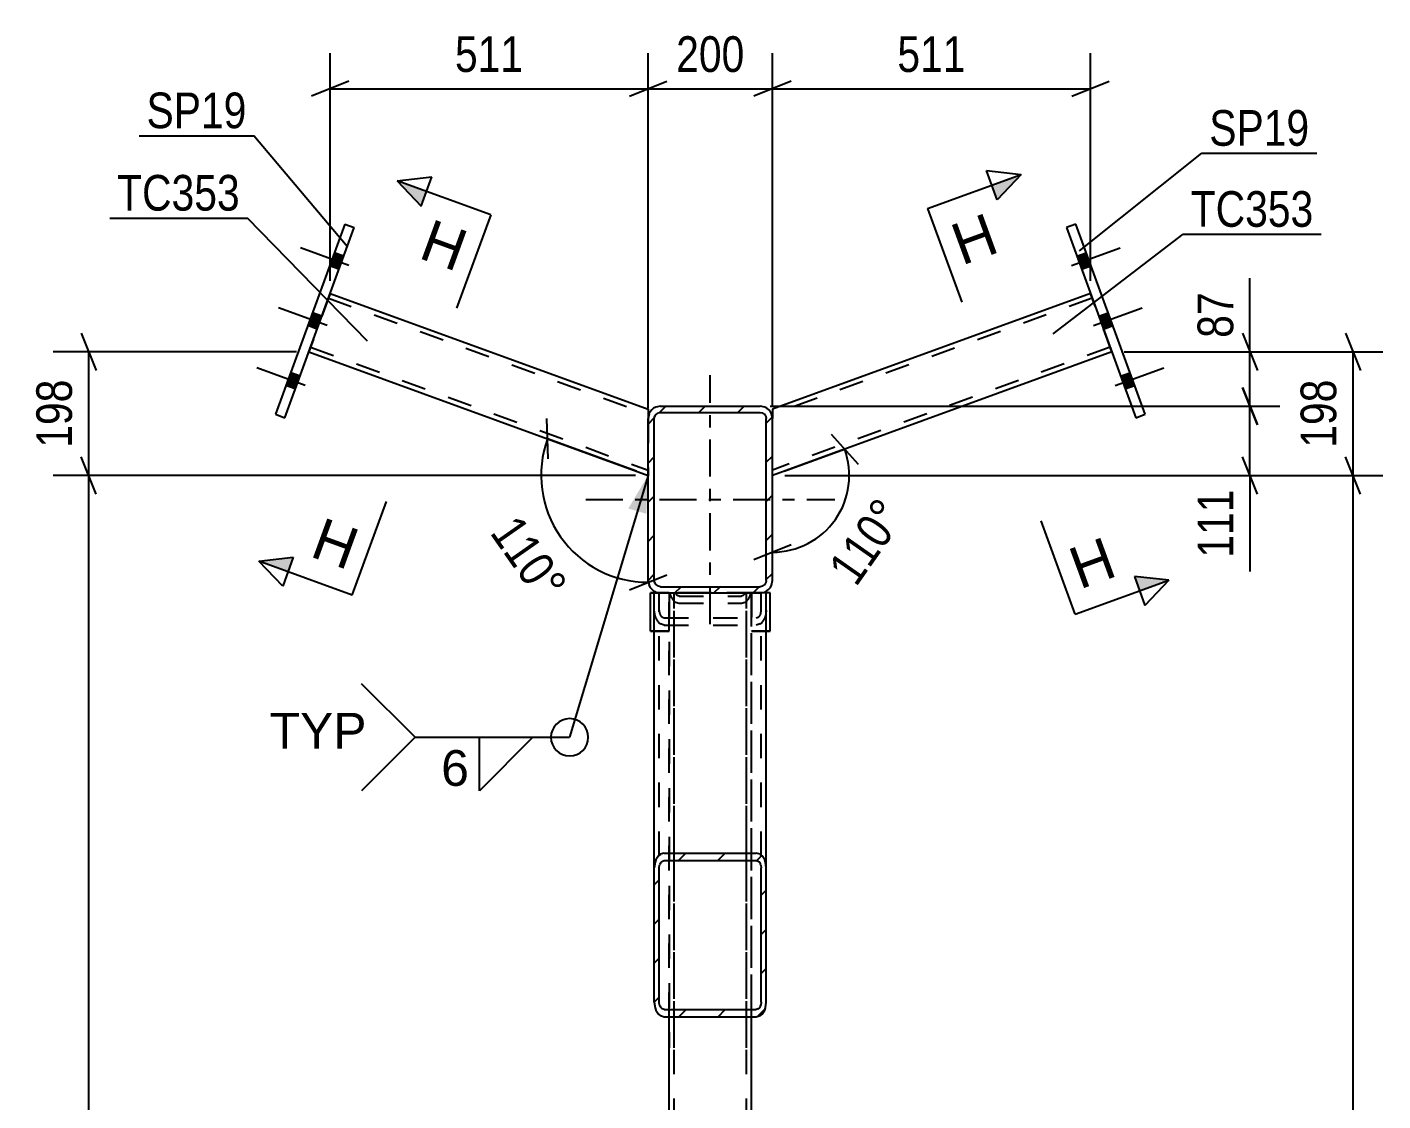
# Model space of a CAD drawing. Header units: millimetres. Extents: x 0 to 1189, y 0 to 841.
# Drawn here: x 331.2 to 440.1, y 203.5 to 289.8 of the extents above; entities that cross this region are included whole.
import ezdxf

# ---------------------------------------------------------------- set-up
doc = ezdxf.new("R2010")
doc.units = ezdxf.units.MM
doc.linetypes.add('DXK_LINE_DOT2', pattern=[3.9198, 1.9599, -1.9599])
doc.linetypes.add('DXK_LINE_DOT3', pattern=[5.9187, 2.979, -0.9799, 0.9799, -0.9799])
doc.styles.add('Arial', font='ARIAL.TTF', dxfattribs={"height": 0.2})
doc.styles.add('Arial Narrow', font='ARIALN.TTF', dxfattribs={"height": 0.2})

# ---------------------------------------------------------------- blocks, each defined once
blk = doc.blocks.new('Part-761548908-1648 - 1581')
at = {"color": 2, "linetype": 'Continuous'}
for p, q in [((356.67, 273.94), (351.11, 258.67)), ((351.87, 258.39), (357.42, 273.66)), ((356.67, 273.94), (357.42, 273.66)), ((351.11, 258.67), (351.87, 258.39))]:
    blk.add_line(p, q, dxfattribs=at)
blk = doc.blocks.new('Part-761548908-1721 - 1581')
at = {"color": 7, "linetype": 'DXK_LINE_DOT2'}
for p, q in [((382.74, 244.32), (389.34, 244.32)), ((382.74, 210.27), (382.74, 244.32)), ((383.14, 99.82), (383.14, 244.32)), ((388.94, 99.82), (388.94, 244.32)), ((389.34, 210.27), (389.34, 244.32)), ((382.74, 99.82), (382.74, 133.86)), ((389.34, 99.82), (389.34, 133.86)), ((389.34, 99.82), (382.74, 99.82))]:
    blk.add_line(p, q, dxfattribs=at)
at = {"color": 2, "linetype": 'Continuous'}
for p, q in [((382.74, 133.86), (382.74, 210.27)), ((389.34, 133.86), (389.34, 210.27))]:
    blk.add_line(p, q, dxfattribs=at)
blk = doc.blocks.new('Bolt-761548908-1595 - 1581')
at = {"linetype": 'Continuous'}
for points in [[(356.21, 270.33), (356.59, 271.36), (355.83, 271.64), (355.46, 270.6)], [(356.21, 270.33), (356.59, 271.36), (355.83, 271.64), (355.46, 270.6)], [(356.21, 270.33), (356.59, 271.36), (355.83, 271.64), (355.46, 270.6)], [(354.46, 265.51), (354.83, 266.55), (354.08, 266.82), (353.71, 265.79)], [(354.46, 265.51), (354.83, 266.55), (354.08, 266.82), (353.71, 265.79)], [(352.7, 260.7), (353.08, 261.73), (352.33, 262), (351.95, 260.97)], [(352.7, 260.7), (353.08, 261.73), (352.33, 262), (351.95, 260.97)], [(352.7, 260.7), (353.08, 261.73), (352.33, 262), (351.95, 260.97)]]:
    blk.add_hatch(color=1, dxfattribs=at).paths.add_polyline_path(points)
at = {"color": 1, "linetype": 'Continuous'}
for p, q in [((357.01, 270.62), (353.11, 272.04)), ((357.01, 270.62), (353.11, 272.04)), ((357.01, 270.62), (353.11, 272.04)), ((356.59, 271.36), (355.83, 271.64)), ((356.59, 271.36), (355.83, 271.64)), ((356.59, 271.36), (355.83, 271.64)), ((356.21, 270.33), (355.46, 270.6)), ((356.21, 270.33), (355.46, 270.6)), ((356.21, 270.33), (355.46, 270.6)), ((355.26, 265.81), (351.36, 267.23)), ((355.26, 265.81), (351.36, 267.23)), ((354.46, 265.51), (353.71, 265.79)), ((354.46, 265.51), (353.71, 265.79)), ((354.83, 266.55), (354.08, 266.82)), ((354.83, 266.55), (354.08, 266.82)), ((353.5, 260.99), (349.6, 262.41)), ((353.5, 260.99), (349.6, 262.41)), ((353.5, 260.99), (349.6, 262.41)), ((353.08, 261.73), (352.33, 262)), ((353.08, 261.73), (352.33, 262)), ((353.08, 261.73), (352.33, 262)), ((352.7, 260.7), (351.95, 260.97)), ((352.7, 260.7), (351.95, 260.97)), ((352.7, 260.7), (351.95, 260.97))]:
    blk.add_line(p, q, dxfattribs=at)
blk = doc.blocks.new('Bolt-761548908-1596 - 1581')
at = {"linetype": 'Continuous'}
for points in [[(415.5, 271.36), (415.87, 270.33), (416.62, 270.6), (416.25, 271.64)], [(415.5, 271.36), (415.87, 270.33), (416.62, 270.6), (416.25, 271.64)], [(415.5, 271.36), (415.87, 270.33), (416.62, 270.6), (416.25, 271.64)], [(417.25, 266.55), (417.63, 265.51), (418.38, 265.79), (418, 266.82)], [(417.25, 266.55), (417.63, 265.51), (418.38, 265.79), (418, 266.82)], [(419, 261.73), (419.38, 260.7), (420.13, 260.97), (419.75, 262)], [(419, 261.73), (419.38, 260.7), (420.13, 260.97), (419.75, 262)], [(419, 261.73), (419.38, 260.7), (420.13, 260.97), (419.75, 262)]]:
    blk.add_hatch(color=1, dxfattribs=at).paths.add_polyline_path(points)
at = {"color": 1, "linetype": 'Continuous'}
for p, q in [((415.07, 270.62), (418.97, 272.04)), ((415.07, 270.62), (418.97, 272.04)), ((415.07, 270.62), (418.97, 272.04)), ((415.5, 271.36), (416.25, 271.64)), ((415.5, 271.36), (416.25, 271.64)), ((415.5, 271.36), (416.25, 271.64)), ((415.87, 270.33), (416.62, 270.6)), ((415.87, 270.33), (416.62, 270.6)), ((415.87, 270.33), (416.62, 270.6)), ((416.83, 265.81), (420.73, 267.23)), ((416.83, 265.81), (420.73, 267.23)), ((417.25, 266.55), (418, 266.82)), ((417.25, 266.55), (418, 266.82)), ((417.63, 265.51), (418.38, 265.79)), ((417.63, 265.51), (418.38, 265.79)), ((418.58, 260.99), (422.48, 262.41)), ((418.58, 260.99), (422.48, 262.41)), ((418.58, 260.99), (422.48, 262.41)), ((419, 261.73), (419.75, 262)), ((419, 261.73), (419.75, 262)), ((419, 261.73), (419.75, 262)), ((419.38, 260.7), (420.13, 260.97)), ((419.38, 260.7), (420.13, 260.97)), ((419.38, 260.7), (420.13, 260.97))]:
    blk.add_line(p, q, dxfattribs=at)
blk = doc.blocks.new('Part-761548908-1612 - 1581')
at = {"linetype": 'Continuous'}
h = blk.add_hatch(dxfattribs=at)
h.set_pattern_fill('', scale=0.7, style=0, pattern_type=0)
h.set_pattern_definition([(45, (381.0414, 245.3153), (-1.57154, 1.57154), [])])
h.paths.add_polyline_path([(381.04, 258.32), (381.04, 245.32), (381.12, 244.93), (381.33, 244.61), (381.66, 244.39), (382.04, 244.32), (390.04, 244.32), (390.42, 244.39), (390.75, 244.61), (390.97, 244.93), (391.04, 245.32), (391.04, 258.32), (390.97, 258.7), (390.75, 259.02), (390.42, 259.24), (390.04, 259.32), (382.04, 259.32), (381.66, 259.24), (381.33, 259.02), (381.12, 258.7)])
h.paths.add_polyline_path([(381.69, 258.67), (381.85, 258.78), (382.04, 258.82), (390.04, 258.82), (390.23, 258.78), (390.39, 258.67), (390.5, 258.51), (390.54, 258.32), (390.54, 245.32), (390.5, 245.12), (390.39, 244.96), (390.23, 244.85), (390.04, 244.82), (382.04, 244.82), (381.85, 244.85), (381.69, 244.96), (381.58, 245.12), (381.54, 245.32), (381.54, 258.32), (381.58, 258.51)])
at = {"color": 7, "linetype": 'DXK_LINE_DOT3'}
for p, q in [((386.04, 241.82), (386.04, 261.82)), ((376.04, 251.82), (396.04, 251.82))]:
    blk.add_line(p, q, dxfattribs=at)
at = {"color": 2, "linetype": 'Continuous'}
for p, q in [((382.04, 259.32), (381.66, 259.24)), ((382.04, 259.32), (390.04, 259.32)), ((390.42, 259.24), (390.04, 259.32)), ((381.12, 258.7), (381.04, 258.32)), ((381.04, 245.32), (381.04, 258.32)), ((381.54, 258.32), (381.58, 258.51)), ((381.54, 245.32), (381.54, 258.32)), ((381.85, 258.78), (382.04, 258.82)), ((382.04, 258.82), (390.04, 258.82)), ((390.04, 258.82), (390.23, 258.78)), ((390.5, 258.51), (390.54, 258.32)), ((390.54, 245.32), (390.54, 258.32)), ((391.04, 258.32), (390.97, 258.7)), ((391.04, 245.32), (391.04, 258.32)), ((381.04, 245.32), (381.12, 244.93)), ((381.58, 245.12), (381.54, 245.32)), ((390.54, 245.32), (390.5, 245.12)), ((390.97, 244.93), (391.04, 245.32)), ((381.66, 244.39), (382.04, 244.32)), ((382.04, 244.82), (381.85, 244.85)), ((382.04, 244.82), (390.04, 244.82)), ((382.04, 244.32), (390.04, 244.32)), ((390.23, 244.85), (390.04, 244.82)), ((390.04, 244.32), (390.42, 244.39))]:
    blk.add_line(p, q, dxfattribs=at)
for centre, radius, start, end in [((382.04, 258.32), 1, 112.5, 157.5), ((390.04, 258.32), 1, 22.5, 67.5), ((382.04, 258.32), 0.5, 112.5, 157.5), ((390.04, 258.32), 0.5, 22.5, 67.5), ((382.04, 245.32), 0.5, 202.5, 247.5), ((390.04, 245.32), 0.5, 292.5, 337.5), ((382.04, 245.32), 1, 202.5, 247.5), ((390.04, 245.32), 1, 292.5, 337.5)]:
    blk.add_arc(centre, radius, start, end, dxfattribs=at)
blk = doc.blocks.new('Part-761548908-1619 - 1581')
at = {"color": 7, "linetype": 'DXK_LINE_DOT2'}
for p, q in [((390.84, 244.32), (389.34, 244.32)), ((389.34, 244.32), (389.34, 244.32)), ((390.54, 244.32), (389.34, 244.32)), ((389.34, 244.32), (389.34, 241.24)), ((389.34, 241.24), (390.84, 241.24)), ((390.54, 241.24), (389.34, 241.24)), ((390.84, 241.24), (390.84, 241.24))]:
    blk.add_line(p, q, dxfattribs=at)
at = {"color": 2, "linetype": 'Continuous'}
for p, q in [((390.84, 244.32), (390.54, 244.32)), ((390.84, 244.32), (390.84, 244.32)), ((390.84, 241.24), (390.84, 244.32)), ((390.84, 241.24), (390.54, 241.24))]:
    blk.add_line(p, q, dxfattribs=at)
blk = doc.blocks.new('Part-761548908-1620 - 1581')
at = {"color": 2, "linetype": 'Continuous'}
for p, q in [((381.24, 244.32), (381.24, 244.32)), ((381.24, 244.32), (381.54, 244.32)), ((381.24, 241.24), (381.24, 244.32)), ((381.24, 241.24), (381.54, 241.24))]:
    blk.add_line(p, q, dxfattribs=at)
at = {"color": 7, "linetype": 'DXK_LINE_DOT2'}
for p, q in [((382.74, 244.32), (381.24, 244.32)), ((381.54, 244.32), (382.74, 244.32)), ((382.74, 244.32), (382.74, 244.32)), ((382.74, 241.24), (382.74, 244.32)), ((381.24, 241.24), (381.24, 241.24)), ((382.74, 241.24), (381.24, 241.24)), ((381.54, 241.24), (382.74, 241.24))]:
    blk.add_line(p, q, dxfattribs=at)
blk = doc.blocks.new('Part-761548908-1653 - 1581')
at = {"color": 2, "linetype": 'Continuous'}
for p, q in [((415.41, 273.94), (414.66, 273.66)), ((414.66, 273.66), (420.22, 258.39)), ((420.97, 258.67), (415.41, 273.94)), ((420.22, 258.39), (420.97, 258.67))]:
    blk.add_line(p, q, dxfattribs=at)
blk = doc.blocks.new('Part-761548908-1673 - 1581')
at = {"color": 2, "linetype": 'Continuous'}
for p, q in [((416.58, 268.38), (391.04, 259.08)), ((418.29, 263.68), (391.04, 253.76)), ((391.04, 259.08), (391.04, 258.32))]:
    blk.add_line(p, q, dxfattribs=at)
at = {"color": 7, "linetype": 'DXK_LINE_DOT2'}
for p, q in [((416.72, 268), (391.04, 258.66)), ((418.29, 263.68), (416.58, 268.38)), ((418.16, 264.06), (391.04, 254.19)), ((391.04, 259.08), (391.04, 258.83)), ((391.04, 253.76), (391.04, 258.32))]:
    blk.add_line(p, q, dxfattribs=at)
blk = doc.blocks.new('Part-761548908-1706 - 1581')
at = {"color": 7, "linetype": 'DXK_LINE_DOT2'}
for p, q in [((355.5, 268.38), (353.79, 263.68)), ((355.36, 268), (381.04, 258.66)), ((353.93, 264.06), (381.04, 254.19)), ((381.04, 258.32), (381.04, 253.76))]:
    blk.add_line(p, q, dxfattribs=at)
at = {"color": 2, "linetype": 'Continuous'}
for p, q in [((355.5, 268.38), (381.04, 259.08)), ((353.79, 263.68), (381.04, 253.76)), ((381.04, 259.08), (381.04, 258.32))]:
    blk.add_line(p, q, dxfattribs=at)
blk = doc.blocks.new('Part-761548908-1727 - 1581')
at = {"linetype": 'Continuous'}
h = blk.add_hatch(dxfattribs=at)
h.set_pattern_fill('', scale=0.7, style=0, pattern_type=0)
h.set_pattern_definition([(45, (381.5414, 211.4358), (-1.57154, 1.57154), [])])
h.paths.add_polyline_path([(381.54, 222.24), (381.54, 211.44), (381.6, 210.99), (381.78, 210.61), (382.04, 210.36), (382.34, 210.27), (389.74, 210.27), (390.05, 210.36), (390.31, 210.61), (390.48, 210.99), (390.54, 211.44), (390.54, 222.24), (390.48, 222.68), (390.31, 223.06), (390.05, 223.32), (389.74, 223.41), (382.34, 223.41), (382.04, 223.32), (381.78, 223.06), (381.6, 222.68)])
h.paths.add_polyline_path([(382.06, 222.65), (382.19, 222.78), (382.34, 222.82), (389.74, 222.82), (389.89, 222.78), (390.02, 222.65), (390.11, 222.46), (390.14, 222.24), (390.14, 211.44), (390.11, 211.21), (390.02, 211.02), (389.89, 210.9), (389.74, 210.85), (382.34, 210.85), (382.19, 210.9), (382.06, 211.02), (381.97, 211.21), (381.94, 211.44), (381.94, 222.24), (381.97, 222.46)])
at = {"color": 2, "linetype": 'Continuous'}
for p, q in [((381.54, 244.32), (382.04, 244.32)), ((381.54, 222.24), (381.54, 244.32)), ((390.05, 244.32), (390.04, 244.32)), ((390.31, 244.32), (390.05, 244.32)), ((390.54, 244.32), (390.31, 244.32)), ((390.54, 222.24), (390.54, 244.32)), ((382.34, 223.41), (382.04, 223.32)), ((382.34, 223.41), (389.74, 223.41)), ((390.05, 223.32), (389.74, 223.41)), ((381.6, 222.68), (381.54, 222.24)), ((381.54, 211.44), (381.54, 222.24)), ((381.94, 222.24), (381.97, 222.46)), ((381.94, 211.44), (381.94, 222.24)), ((382.19, 222.78), (382.34, 222.82)), ((382.34, 222.82), (389.74, 222.82)), ((389.74, 222.82), (389.89, 222.78)), ((390.11, 222.46), (390.14, 222.24)), ((390.14, 211.44), (390.14, 222.24)), ((390.54, 222.24), (390.48, 222.68)), ((390.54, 211.44), (390.54, 222.24)), ((381.54, 211.44), (381.6, 210.99)), ((381.97, 211.21), (381.94, 211.44)), ((390.14, 211.44), (390.11, 211.21)), ((390.48, 210.99), (390.54, 211.44)), ((382.04, 210.36), (382.34, 210.27)), ((382.34, 210.85), (382.19, 210.9)), ((382.34, 210.85), (389.74, 210.85)), ((382.34, 210.27), (389.74, 210.27)), ((389.89, 210.9), (389.74, 210.85)), ((389.74, 210.27), (390.05, 210.36))]:
    blk.add_line(p, q, dxfattribs=at)
at = {"color": 7, "linetype": 'DXK_LINE_DOT2'}
for p, q in [((381.94, 211.44), (381.94, 244.32)), ((390.05, 244.32), (382.04, 244.32)), ((390.14, 211.44), (390.14, 244.32)), ((381.6, 242.46), (381.54, 242.91)), ((381.94, 242.91), (381.97, 242.68)), ((390.11, 242.68), (390.14, 242.91)), ((390.54, 242.91), (390.48, 242.46)), ((382.34, 241.74), (382.04, 241.83)), ((382.19, 242.37), (382.34, 242.32)), ((382.34, 242.32), (389.74, 242.32)), ((389.74, 242.32), (389.89, 242.37)), ((390.05, 241.83), (389.74, 241.74)), ((382.34, 241.74), (389.74, 241.74)), ((381.54, 211.44), (381.54, 222.24)), ((390.54, 211.44), (390.54, 222.24))]:
    blk.add_line(p, q, dxfattribs=at)
for centre, radius, start, end in [((382.64, 242.7), 1.06, 193.2949, 235.5336), ((382.49, 242.8), 0.532, 193.2949, 235.5336), ((389.59, 242.8), 0.532, 304.4664, 346.7051), ((389.45, 242.7), 1.06, 304.4664, 346.7051)]:
    blk.add_arc(centre, radius, start, end, dxfattribs=at)
at = {"color": 2, "linetype": 'Continuous'}
for centre, radius, start, end in [((382.64, 222.44), 1.06, 124.4664, 166.7051), ((389.45, 222.44), 1.06, 13.2949, 55.5336), ((382.49, 222.34), 0.532, 124.4664, 166.7051), ((389.59, 222.34), 0.532, 13.2949, 55.5336), ((382.64, 211.23), 1.06, 193.2949, 235.5336), ((382.49, 211.33), 0.532, 193.2949, 235.5336), ((389.59, 211.33), 0.532, 304.4664, 346.7051), ((389.45, 211.23), 1.06, 304.4664, 346.7051)]:
    blk.add_arc(centre, radius, start, end, dxfattribs=at)
blk = doc.blocks.new('Part-761548908-1730 - 1581')
at = {"color": 7, "linetype": 'DXK_LINE_DOT2'}
for p, q in [((389.34, 244.32), (382.74, 244.32)), ((382.74, 244.32), (382.74, 207.78)), ((382.79, 244.32), (382.8, 244.21)), ((383.14, 207.78), (383.14, 244.32)), ((383.26, 244.24), (383.23, 244.32)), ((383.39, 244.12), (383.26, 244.24)), ((383.54, 244.07), (383.39, 244.12)), ((383.54, 244.07), (388.54, 244.07)), ((388.69, 244.12), (388.54, 244.07)), ((388.82, 244.24), (388.69, 244.12)), ((388.86, 244.32), (388.82, 244.24)), ((388.94, 207.78), (388.94, 244.32)), ((389.28, 244.21), (389.29, 244.32)), ((389.34, 207.78), (389.34, 244.32)), ((383.24, 243.58), (383.54, 243.49)), ((383.54, 243.49), (388.54, 243.49)), ((388.54, 243.49), (388.85, 243.58))]:
    blk.add_line(p, q, dxfattribs=at)
for centre, start, end in [((383.84, 244.45), 193.2951, 235.5338), ((388.25, 244.45), 304.4662, 346.7049)]:
    blk.add_arc(centre, 1.06, start, end, dxfattribs=at)
blk = doc.blocks.new('AngleDimension-761548908-25133 - 1581')
at = {"color": 7, "linetype": 'Continuous'}
for p, q in [((373.02, 255.09), (372.91, 258.32)), ((380.1, 254.1), (372.96, 256.7)), ((372.96, 256.7), (381.04, 253.76)), ((381.04, 245.17), (381.04, 253.76)), ((379.54, 244.57), (382.54, 245.77))]:
    blk.add_line(p, q, dxfattribs=at)
blk.add_arc((381.04, 253.76), 8.59, 160.0001, 270, dxfattribs=at)
at = {"color": 0}
blk.add_wipeout([(372.2, 242.51), (375.64, 244.92), (370.89, 251.71), (367.45, 249.3)], dxfattribs=at)
at = {"color": 3, "style": 'Arial Narrow'}
blk.add_text('110°', height=2.863, rotation=-54.9982, dxfattribs=at).set_placement((368.28, 249.15))
blk = doc.blocks.new('StraightDimension-761548908-1853 - 1581')
at = {"color": 7, "linetype": 'Continuous'}
for p, q in [((336.71, 252.26), (335.51, 255.26)), ((380.04, 253.76), (333.26, 253.76)), ((336.11, 90.62), (336.11, 253.76)), ((335.51, 92.12), (336.71, 89.12)), ((365.95, 90.62), (333.26, 90.62))]:
    blk.add_line(p, q, dxfattribs=at)
at = {"color": 0}
blk.add_wipeout([(335.36, 176.45), (331.16, 176.45), (331.16, 167.93), (335.36, 167.93)], dxfattribs=at)
at = {"color": 3, "style": 'Arial Narrow'}
blk.add_text('3263', height=2.863, rotation=90.0002, dxfattribs=at).set_placement((334.76, 168.53))
blk = doc.blocks.new('StraightDimension-761548908-1760 - 1581')
at = {"color": 7, "linetype": 'Continuous'}
for p, q in [((391.04, 259.33), (391.04, 287.67)), ((416.58, 269.38), (416.58, 287.67)), ((392.54, 285.42), (389.54, 284.22)), ((415.08, 284.22), (418.08, 285.42)), ((391.04, 284.82), (416.58, 284.82))]:
    blk.add_line(p, q, dxfattribs=at)
at = {"color": 0}
blk.add_wipeout([(407.15, 285.57), (407.15, 289.77), (400.47, 289.77), (400.47, 285.57)], dxfattribs=at)
at = {"color": 3, "style": 'Arial Narrow'}
blk.add_text('511', height=2.863, dxfattribs=at).set_placement((401.07, 286.17))
blk = doc.blocks.new('StraightDimension-761548908-1738 - 1581')
at = {"color": 7, "linetype": 'Continuous'}
for p, q in [((355.5, 269.38), (355.5, 287.67)), ((381.04, 259.12), (381.04, 287.67)), ((357, 285.42), (354, 284.22)), ((379.54, 284.22), (382.54, 285.42)), ((355.5, 284.82), (381.04, 284.82))]:
    blk.add_line(p, q, dxfattribs=at)
at = {"color": 0}
blk.add_wipeout([(371.61, 285.57), (371.61, 289.77), (364.93, 289.77), (364.93, 285.57)], dxfattribs=at)
at = {"color": 3, "style": 'Arial Narrow'}
blk.add_text('511', height=2.863, dxfattribs=at).set_placement((365.53, 286.17))
blk = doc.blocks.new('StraightDimension-761548908-1750 - 1581')
at = {"color": 7, "linetype": 'Continuous'}
for p, q in [((381.04, 259.12), (381.04, 287.67)), ((391.04, 259.33), (391.04, 287.67)), ((379.54, 284.22), (382.54, 285.42)), ((392.54, 285.42), (389.54, 284.22)), ((381.04, 284.82), (391.04, 284.82))]:
    blk.add_line(p, q, dxfattribs=at)
at = {"color": 0}
blk.add_wipeout([(389.38, 285.57), (389.38, 289.77), (382.7, 289.77), (382.7, 285.57)], dxfattribs=at)
at = {"color": 3, "style": 'Arial Narrow'}
blk.add_text('200', height=2.863, dxfattribs=at).set_placement((383.3, 286.17))
blk = doc.blocks.new('StraightDimension-761548908-1843 - 1581')
at = {"color": 7, "linetype": 'Continuous'}
for p, q in [((335.51, 265.18), (336.71, 262.18)), ((352.79, 263.68), (333.26, 263.68)), ((336.11, 253.76), (336.11, 263.68)), ((336.71, 252.26), (335.51, 255.26)), ((380.04, 253.76), (333.26, 253.76))]:
    blk.add_line(p, q, dxfattribs=at)
at = {"color": 0}
blk.add_wipeout([(335.36, 262.06), (331.16, 262.06), (331.16, 255.38), (335.36, 255.38)], dxfattribs=at)
at = {"color": 3, "style": 'Arial Narrow'}
blk.add_text('198', height=2.863, rotation=90.0002, dxfattribs=at).set_placement((334.76, 255.98))
blk = doc.blocks.new('StraightDimension-761548908-1943 - 1581')
at = {"color": 7, "linetype": 'Continuous'}
for p, q in [((437.08, 265.18), (438.28, 262.18)), ((419.29, 263.68), (440.08, 263.68)), ((437.68, 253.76), (437.68, 263.68)), ((438.28, 252.26), (437.08, 255.26)), ((392.04, 253.76), (440.08, 253.76))]:
    blk.add_line(p, q, dxfattribs=at)
at = {"color": 0}
blk.add_wipeout([(436.93, 262.06), (432.73, 262.06), (432.73, 255.38), (436.93, 255.38)], dxfattribs=at)
at = {"color": 3, "style": 'Arial Narrow'}
blk.add_text('198', height=2.863, rotation=90.0002, dxfattribs=at).set_placement((436.33, 255.98))
blk = doc.blocks.new('StraightDimension-761548908-25092 - 1581')
at = {"color": 7, "linetype": 'Continuous'}
for p, q in [((428.8, 260.82), (430, 257.82)), ((390.84, 259.32), (431.8, 259.32)), ((429.4, 253.76), (429.4, 259.32)), ((430, 252.26), (428.8, 255.26)), ((392.04, 253.76), (431.8, 253.76)), ((429.4, 253.76), (429.4, 246.03)), ((429.4, 253.76), (429.4, 246.03))]:
    blk.add_line(p, q, dxfattribs=at)
at = {"color": 0}
blk.add_wipeout([(428.65, 253.24), (424.45, 253.24), (424.45, 246.55), (428.65, 246.55)], dxfattribs=at)
at = {"color": 3, "style": 'Arial Narrow'}
blk.add_text('111', height=2.863, rotation=90.0002, dxfattribs=at).set_placement((428.05, 247.15))
blk = doc.blocks.new('StraightDimension-761548908-1953 - 1581')
at = {"color": 7, "linetype": 'Continuous'}
for p, q in [((438.28, 252.26), (437.08, 255.26)), ((392.04, 253.76), (440.08, 253.76)), ((437.68, 90.62), (437.68, 253.76)), ((437.08, 92.12), (438.28, 89.12)), ((406.14, 90.62), (440.08, 90.62))]:
    blk.add_line(p, q, dxfattribs=at)
at = {"color": 0}
blk.add_wipeout([(436.93, 176.45), (432.73, 176.45), (432.73, 167.93), (436.93, 167.93)], dxfattribs=at)
at = {"color": 3, "style": 'Arial Narrow'}
blk.add_text('3263', height=2.863, rotation=90.0002, dxfattribs=at).set_placement((436.33, 168.53))
blk = doc.blocks.new('StraightDimension-761548908-25091 - 1581')
at = {"color": 7, "linetype": 'Continuous'}
for p, q in [((429.4, 263.68), (429.4, 269.59)), ((429.4, 263.68), (429.4, 269.59)), ((428.8, 265.18), (430, 262.18)), ((419.29, 263.68), (431.8, 263.68)), ((429.4, 259.32), (429.4, 263.68)), ((430, 257.82), (428.8, 260.82)), ((390.84, 259.32), (431.8, 259.32))]:
    blk.add_line(p, q, dxfattribs=at)
at = {"color": 0}
blk.add_wipeout([(428.65, 269.06), (424.45, 269.06), (424.45, 264.21), (428.65, 264.21)], dxfattribs=at)
at = {"color": 3, "style": 'Arial Narrow'}
blk.add_text('87', height=2.863, rotation=90.0002, dxfattribs=at).set_placement((428.05, 264.81))
blk = doc.blocks.new('AngleDimension-761548908-25137 - 1581')
at = {"color": 7, "linetype": 'Continuous'}
for p, q in [((395.76, 257.08), (397.91, 254.67)), ((396.83, 255.87), (391.04, 253.76)), ((391.98, 254.1), (396.83, 255.87)), ((391.04, 247.6), (391.04, 253.76)), ((389.54, 247), (392.54, 248.2))]:
    blk.add_line(p, q, dxfattribs=at)
blk.add_arc((391.04, 253.76), 6.17, 270, 20, dxfattribs=at)
at = {"color": 0}
blk.add_wipeout([(402.65, 250.69), (399.21, 253.1), (394.45, 246.32), (397.89, 243.91)], dxfattribs=at)
at = {"color": 3, "style": 'Arial Narrow'}
blk.add_text('110°', height=2.863, rotation=54.9982, dxfattribs=at).set_placement((397.75, 244.74))
blk = doc.blocks.new('Mark-761548908-1649 - 1581')
at = {"color": 30, "linetype": 'Continuous'}
for p, q in [((415.69, 271.79), (425.53, 279.64)), ((425.53, 279.64), (434.77, 279.64))]:
    blk.add_line(p, q, dxfattribs=at)
at = {"color": 0}
blk.add_wipeout([(434.17, 280.24), (434.17, 283.24), (426.13, 283.24), (426.13, 280.24)], dxfattribs=at)
blk.add_wipeout([(434.17, 280.24), (434.17, 283.24), (426.13, 283.24), (426.13, 280.24)], dxfattribs=at)
at = {"color": 3, "style": 'Arial Narrow'}
blk.add_text('SP19', height=2.863, dxfattribs=at).set_placement((426.13, 280.24))
blk = doc.blocks.new('SectionMark-761548908-2004 - 1581')
at = {"linetype": 'Continuous'}
for points in [[(363.23, 276.58), (362.81, 275.4), (360.88, 277.43)], [(352.54, 247.2), (352.11, 246.03), (349.77, 246.88)]]:
    blk.add_hatch(color=6, dxfattribs=at).paths.add_polyline_path(points)
at = {"color": 6, "linetype": 'Continuous'}
for p, q in [((360.88, 277.43), (363.66, 277.75)), ((362.81, 275.4), (363.66, 277.75)), ((360.88, 277.43), (362.81, 275.4)), ((349.77, 246.88), (352.54, 247.2)), ((351.69, 244.85), (349.77, 246.88)), ((352.54, 247.2), (351.69, 244.85))]:
    blk.add_line(p, q, dxfattribs=at)
at = {"color": 0, "linetype": 'Continuous'}
for points in [[(365.67, 270.1), (366.86, 273.39), (363.7, 274.55), (362.5, 271.26)], [(356.94, 246.13), (358.14, 249.42), (354.97, 250.58), (353.77, 247.29)]]:
    blk.add_wipeout(points, dxfattribs=at)
at = {"color": 6, "linetype": 'Continuous'}
for p, q in [((368.4, 274.69), (360.88, 277.43)), ((368.4, 274.69), (365.66, 267.18)), ((357.28, 244.15), (360.02, 251.67)), ((357.28, 244.15), (349.77, 246.88))]:
    blk.add_line(p, q, dxfattribs=at)
at = {"color": 3, "linetype": 'Continuous', "style": 'Arial'}
for p in [(362.5, 271.26), (353.77, 247.29)]:
    blk.add_text('H', height=3.34, rotation=-20.002, dxfattribs=at).set_placement(p)
blk = doc.blocks.new('Mark-761548908-1702 - 1581')
at = {"color": 30, "linetype": 'Continuous'}
for p in [(337.79, 274.43), (358.49, 264.53)]:
    blk.add_line(p, (348.86, 274.43), dxfattribs=at)
at = {"color": 0}
blk.add_wipeout([(348.26, 275.03), (348.26, 278.03), (338.39, 278.03), (338.39, 275.03)], dxfattribs=at)
blk.add_wipeout([(348.26, 275.03), (348.26, 278.03), (338.39, 278.03), (338.39, 275.03)], dxfattribs=at)
at = {"color": 3, "style": 'Arial Narrow'}
blk.add_text('TC353', height=2.863, dxfattribs=at).set_placement((338.39, 275.03))
blk = doc.blocks.new('Mark-761548908-1644 - 1581')
at = {"color": 30, "linetype": 'Continuous'}
for p in [(340.15, 281.05), (356.87, 272.14)]:
    blk.add_line(p, (349.38, 281.05), dxfattribs=at)
at = {"color": 0}
blk.add_wipeout([(348.78, 281.65), (348.78, 284.65), (340.75, 284.65), (340.75, 281.65)], dxfattribs=at)
blk.add_wipeout([(348.78, 281.65), (348.78, 284.65), (340.75, 284.65), (340.75, 281.65)], dxfattribs=at)
at = {"color": 3, "style": 'Arial Narrow'}
blk.add_text('SP19', height=2.863, dxfattribs=at).set_placement((340.75, 281.65))
blk = doc.blocks.new('Mark-761548908-1669 - 1581')
at = {"color": 30, "linetype": 'Continuous'}
for p, q in [((413.6, 265.12), (424.04, 273.13)), ((424.04, 273.13), (435.11, 273.13))]:
    blk.add_line(p, q, dxfattribs=at)
at = {"color": 0}
blk.add_wipeout([(434.51, 273.73), (434.51, 276.73), (424.64, 276.73), (424.64, 273.73)], dxfattribs=at)
blk.add_wipeout([(434.51, 273.73), (434.51, 276.73), (424.64, 276.73), (424.64, 273.73)], dxfattribs=at)
at = {"color": 3, "style": 'Arial Narrow'}
blk.add_text('TC353', height=2.863, dxfattribs=at).set_placement((424.64, 273.73))
blk = doc.blocks.new('SectionMark-761548908-2006 - 1581')
at = {"linetype": 'Continuous'}
for points in [[(409.1, 275.9), (408.67, 277.07), (411.02, 277.93)], [(420.53, 244.48), (420.11, 245.65), (422.88, 245.33)]]:
    blk.add_hatch(color=6, dxfattribs=at).paths.add_polyline_path(points)
at = {"color": 6, "linetype": 'Continuous'}
for p, q in [((409.1, 275.9), (408.24, 278.25)), ((408.24, 278.25), (411.02, 277.93)), ((411.02, 277.93), (409.1, 275.9)), ((422.88, 245.33), (420.11, 245.65)), ((420.11, 245.65), (420.96, 243.3)), ((422.88, 245.33), (420.96, 243.3))]:
    blk.add_line(p, q, dxfattribs=at)
at = {"color": 0, "linetype": 'Continuous'}
for points in [[(409.4, 271.75), (408.21, 275.04), (405.04, 273.89), (406.24, 270.6)], [(418.87, 245.74), (417.68, 249.03), (414.51, 247.87), (415.71, 244.58)]]:
    blk.add_wipeout(points, dxfattribs=at)
at = {"color": 6, "linetype": 'Continuous'}
for p, q in [((403.5, 275.19), (411.02, 277.93)), ((403.5, 275.19), (406.24, 267.67)), ((415.36, 242.6), (412.63, 250.11)), ((415.36, 242.6), (422.88, 245.33))]:
    blk.add_line(p, q, dxfattribs=at)
at = {"color": 3, "linetype": 'Continuous', "style": 'Arial'}
for p in [(406.24, 270.6), (415.71, 244.58)]:
    blk.add_text('H', height=3.34, rotation=20.002, dxfattribs=at).set_placement(p)
blk = doc.blocks.new('WeldMark-761548908-25163 - 1581')
at = {"linetype": 'Continuous'}
blk.add_hatch(color=30, dxfattribs=at).paths.add_polyline_path([(379.46, 251.1), (381.04, 253.76), (380.9, 250.67)])
at = {"color": 30, "linetype": 'Continuous'}
for p in [(381.04, 253.76), (362.32, 232.72)]:
    blk.add_line(p, (374.74, 232.72), dxfattribs=at)
at = {"color": 3, "linetype": 'Continuous'}
for p, q in [((362.32, 232.72), (358.03, 237.01)), ((362.32, 232.72), (358.03, 228.43)), ((367.5, 232.72), (371.78, 232.72)), ((371.78, 232.72), (367.5, 228.43)), ((367.5, 228.43), (367.5, 232.72))]:
    blk.add_line(p, q, dxfattribs=at)
for start, end in [(90, 270), (270, 90)]:
    blk.add_arc((374.74, 232.72), 1.5, start, end, dxfattribs=at)
at = {"color": 0}
blk.add_wipeout([(366.84, 228.62), (366.84, 232.02), (364.22, 232.02), (364.22, 228.62)], dxfattribs=at)
at = {"color": 3, "style": 'Arial'}
blk.add_text('6', height=2.87, dxfattribs=at).set_placement((364.42, 228.82))
at = {"color": 0, "linetype": 'Continuous'}
blk.add_wipeout([(358.42, 231.82), (358.42, 234.82), (350.64, 234.82), (350.64, 231.82)], dxfattribs=at)
blk.add_wipeout([(358.42, 231.82), (358.42, 234.82), (350.64, 234.82), (350.64, 231.82)], dxfattribs=at)
at = {"color": 3, "linetype": 'Continuous', "style": 'Arial'}
blk.add_text('TYP', height=2.865, dxfattribs=at).set_placement((350.64, 231.82))

msp = doc.modelspace()

# ---------------------------------------------------------------- block references
for name in ['Part-761548908-1648 - 1581', 'Part-761548908-1653 - 1581', 'Bolt-761548908-1595 - 1581', 'Bolt-761548908-1596 - 1581', 'Part-761548908-1706 - 1581', 'Part-761548908-1673 - 1581', 'Part-761548908-1612 - 1581', 'Part-761548908-1620 - 1581', 'Part-761548908-1727 - 1581', 'Part-761548908-1721 - 1581', 'Part-761548908-1730 - 1581', 'Part-761548908-1619 - 1581']:
    msp.add_blockref(name, (0, 0))

# ---------------------------------------------------------------- next in the draw order: block references
for name in ['StraightDimension-761548908-1738 - 1581', 'StraightDimension-761548908-1760 - 1581', 'AngleDimension-761548908-25133 - 1581']:
    msp.add_blockref(name, (0, 0))

# ---------------------------------------------------------------- next in the draw order: block references
for name in ['StraightDimension-761548908-1750 - 1581', 'Mark-761548908-1649 - 1581', 'StraightDimension-761548908-1853 - 1581']:
    msp.add_blockref(name, (0, 0))

# ---------------------------------------------------------------- next in the draw order: block references
for name in ['StraightDimension-761548908-1843 - 1581', 'StraightDimension-761548908-1943 - 1581']:
    msp.add_blockref(name, (0, 0))

# ---------------------------------------------------------------- next in the draw order: block references
for name in ['SectionMark-761548908-2004 - 1581', 'StraightDimension-761548908-25092 - 1581']:
    msp.add_blockref(name, (0, 0))

# ---------------------------------------------------------------- next in the draw order: block references
for name in ['Mark-761548908-1702 - 1581', 'StraightDimension-761548908-25091 - 1581', 'StraightDimension-761548908-1953 - 1581', 'WeldMark-761548908-25163 - 1581']:
    msp.add_blockref(name, (0, 0))

# ---------------------------------------------------------------- next in the draw order: block references
for name in ['Mark-761548908-1644 - 1581', 'Mark-761548908-1669 - 1581', 'AngleDimension-761548908-25137 - 1581']:
    msp.add_blockref(name, (0, 0))

# ---------------------------------------------------------------- next in the draw order: block references
msp.add_blockref('SectionMark-761548908-2006 - 1581', (0, 0))

doc.saveas('drawing.dxf')
